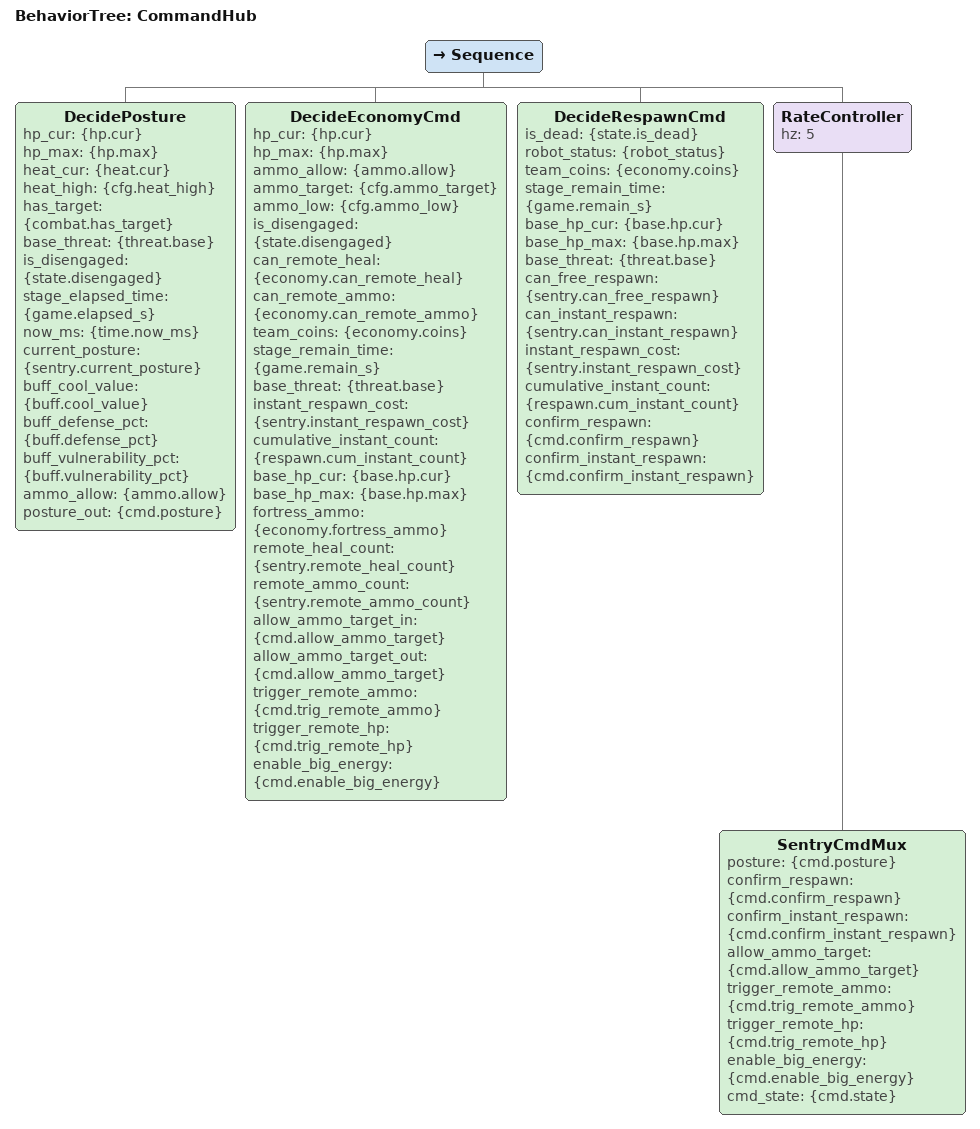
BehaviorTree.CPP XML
<?xml version="1.0" encoding="UTF-8"?>
<root BTCPP_format="4">

    <BehaviorTree ID="CommandHub">
        <Sequence>
            <!-- Decide posture (1 attack / 2 defense / 3 move), obey 5s cooldown & 3min degradation policy inside node -->
            <DecidePosture hp_cur="{hp.cur}"
                           hp_max="{hp.max}"
                           heat_cur="{heat.cur}"
                           heat_high="{cfg.heat_high}"
                           has_target="{combat.has_target}"
                           base_threat="{threat.base}"
                           is_disengaged="{state.disengaged}"
                           stage_elapsed_time="{game.elapsed_s}"
                           now_ms="{time.now_ms}"
                           current_posture="{sentry.current_posture}"
                           buff_cool_value="{buff.cool_value}"
                           buff_defense_pct="{buff.defense_pct}"
                           buff_vulnerability_pct="{buff.vulnerability_pct}"
                           ammo_allow="{ammo.allow}"
                           posture_out="{cmd.posture}"/>

            <!-- Decide remote exchange & allow-ammo target (monotonic target is maintained inside node) -->
            <DecideEconomyCmd hp_cur="{hp.cur}"
                              hp_max="{hp.max}"
                              ammo_allow="{ammo.allow}"
                              ammo_target="{cfg.ammo_target}"
                              ammo_low="{cfg.ammo_low}"
                              is_disengaged="{state.disengaged}"
                              can_remote_heal="{economy.can_remote_heal}"
                              can_remote_ammo="{economy.can_remote_ammo}"
                              team_coins="{economy.coins}"
                              stage_remain_time="{game.remain_s}"
                              base_threat="{threat.base}"
                              instant_respawn_cost="{sentry.instant_respawn_cost}"
                              cumulative_instant_count="{respawn.cum_instant_count}"
                              base_hp_cur="{base.hp.cur}"
                              base_hp_max="{base.hp.max}"
                              fortress_ammo="{economy.fortress_ammo}"
                              remote_heal_count="{sentry.remote_heal_count}"
                              remote_ammo_count="{sentry.remote_ammo_count}"
                              allow_ammo_target_in="{cmd.allow_ammo_target}"
                              allow_ammo_target_out="{cmd.allow_ammo_target}"
                              trigger_remote_ammo="{cmd.trig_remote_ammo}"
                              trigger_remote_hp="{cmd.trig_remote_hp}"
                              enable_big_energy="{cmd.enable_big_energy}"/>

            <!-- Decide respawn confirm / instant respawn request (sends 0 when alive) -->
            <DecideRespawnCmd is_dead="{state.is_dead}"
                              robot_status="{robot_status}"
                              team_coins="{economy.coins}"
                              stage_remain_time="{game.remain_s}"
                              base_hp_cur="{base.hp.cur}"
                              base_hp_max="{base.hp.max}"
                              base_threat="{threat.base}"
                              can_free_respawn="{sentry.can_free_respawn}"
                              can_instant_respawn="{sentry.can_instant_respawn}"
                              instant_respawn_cost="{sentry.instant_respawn_cost}"
                              cumulative_instant_count="{respawn.cum_instant_count}"
                              confirm_respawn="{cmd.confirm_respawn}"
                              confirm_instant_respawn="{cmd.confirm_instant_respawn}"/>

            <RateController hz="5">
                <SentryCmdMux posture="{cmd.posture}"
                              confirm_respawn="{cmd.confirm_respawn}"
                              confirm_instant_respawn="{cmd.confirm_instant_respawn}"
                              allow_ammo_target="{cmd.allow_ammo_target}"
                              trigger_remote_ammo="{cmd.trig_remote_ammo}"
                              trigger_remote_hp="{cmd.trig_remote_hp}"
                              enable_big_energy="{cmd.enable_big_energy}"
                              cmd_state="{cmd.state}"/>
            </RateController>
        </Sequence>
    </BehaviorTree>

</root>
